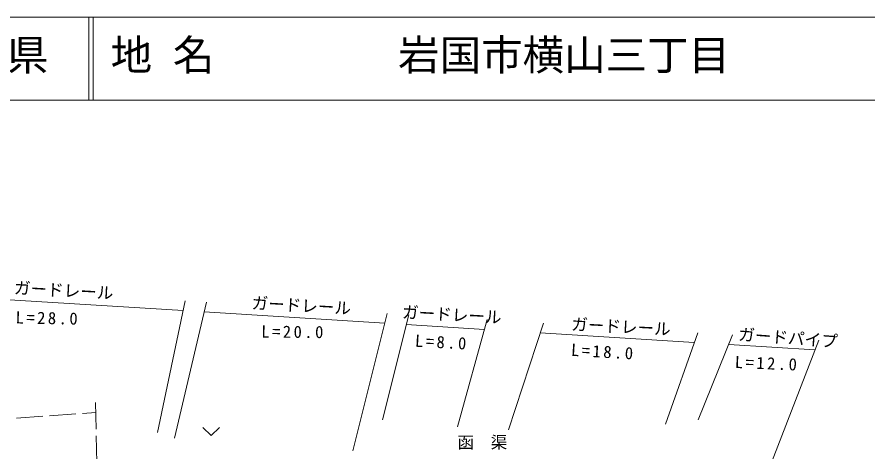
# Model space of a CAD drawing. Units: millimetres, scale not verified. Extents: x 40000 to 680000, y 20000 to 380000.
# Drawn here: x 359091 to 461653, y 327630 to 380000 of the extents above; entities that cross this region are included whole.
import ezdxf
from ezdxf.enums import TextEntityAlignment as Align

# ---------------------------------------------------------------- set-up
doc = ezdxf.new("R2010")
doc.units = ezdxf.units.MM
doc.header["$LTSCALE"] = 1000
doc.linetypes.add('USER3', pattern=[4, 3.2, -0.8])
doc.layers.add('S-SUV', color=7, linetype='Continuous', lineweight=13)
doc.styles.add('ＭＳ ゴシック', font='')
doc.styles.get('ＭＳ ゴシック').set_extended_font_data('MS Gothic')

msp = doc.modelspace()

# ---------------------------------------------------------------- linework, layer by layer
at = {"layer": 'S-SUV'}
for p, q in [((680000, 380000), (40000, 380000)), ((367750, 380000), (367750, 370000)), ((368250, 380000), (368250, 370000)), ((40000, 370000), (680000, 370000)), ((349261, 346501), (379099, 344645)), ((379347, 345824), (376009, 329968)), ((381940, 345663), (378056, 329285)), ((381661, 344486), (403402, 343134)), ((403696, 344310), (399556, 327750)), ((406300, 344148), (403139, 331504)), ((406006, 342972), (415425, 342386)), ((415750, 343560), (412182, 330651)), ((422547, 343138), (418325, 330309)), ((422162, 341967), (440723, 340813)), ((441135, 341982), (437265, 330992)), ((445340, 341720), (441189, 331504)), ((444867, 340555), (455258, 339909)), ((455710, 341076), (445455, 314611)), ((381490, 330575), (382490, 329630)), ((382490, 329630), (383490, 330575))]:
    msp.add_line(p, q, dxfattribs=at)
at = {"layer": 'S-SUV', "linetype": 'USER3'}
for p, q in [((368563, 333573), (368844, 317955)), ((339068, 330233), (368585, 332391))]:
    msp.add_line(p, q, dxfattribs=at)

# ---------------------------------------------------------------- texts
at = {"layer": 'S-SUV', "style": 'ＭＳ ゴシック'}
for s, p in [('山\u3000口\u3000県', (337875, 372500)), ('地 名', (370380, 372500)), ('岩国市横山三丁目', (405024, 372500))]:
    msp.add_text(s, height=3666, dxfattribs=at).set_placement(p, align=Align.BOTTOM_LEFT)
for s, rotation, p in [('ガードレール', 356.8, (358663, 346255)), ('ガードレール', 356.8, (387308, 344427)), ('ガードレール', 356.8, (405442, 343330)), ('ガードレール', 357, (425832, 341867)), ('ガードパイプ', 355.8, (445945, 340648)), ('函\u3000渠', 0.1, (412181, 327606))]:
    msp.add_text(s, height=1466, rotation=rotation, dxfattribs=at).set_placement(p, align=Align.BOTTOM_LEFT)
at = {"layer": 'S-SUV', "char_height": 1466, "attachment_point": 7, "style": 'ＭＳ ゴシック'}
for s, insert, rotation in [('\\T1.3;L=28.0', (358907, 343086), 358.8), ('\\T1.3;L=20.0', (388527, 341380), 359.5), ('\\T1.3;L=8.0', (407026, 340283), 356.8), ('\\T1.3;L=18.0', (425832, 339186), 356.6), ('\\T1.3;L=12.0', (445579, 337723), 357.6)]:
    msp.add_mtext(s, dxfattribs=dict(at, insert=insert, rotation=rotation))

doc.saveas('drawing.dxf')
